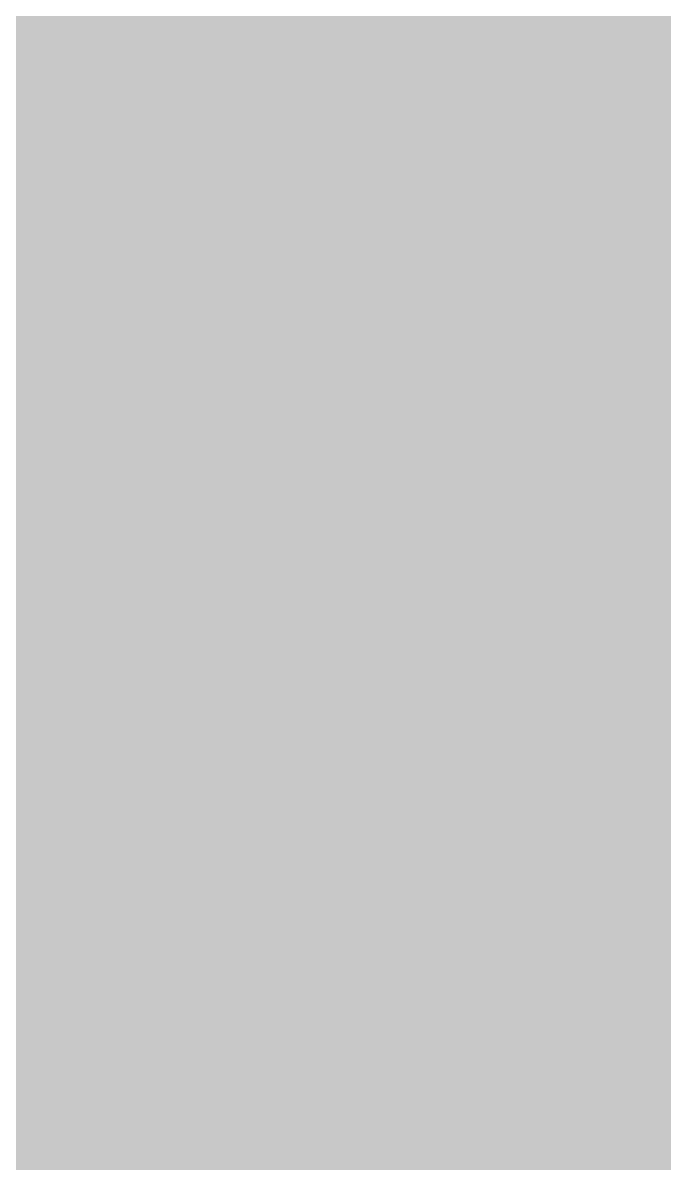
# Model space of a CAD drawing. Header units: millimetres. Extents: x -11 to 223, y -88 to 3.
# Drawn here: x 45.249 to 45.833, y -19.665 to -18.627 of the extents above; entities that cross this region are included whole.
import ezdxf

# ---------------------------------------------------------------- set-up
doc = ezdxf.new("R2010")
doc.units = ezdxf.units.MM
doc.header["$MEASUREMENT"] = 0
for name, color, linetype, true_color in [('Bottom-Layer', 7, 'Continuous', 0x0000ff), ('Component-Shape-Layer', 7, 'Continuous', 0x00cccc), ('Top-Layer', 7, 'Continuous', 0xff0000), ('Top-Silkscreen-Layer', 7, 'Continuous', 0xffcc00)]:
    doc.layers.add(name, color=color, linetype=linetype, true_color=true_color)

msp = doc.modelspace()

# ---------------------------------------------------------------- hatches: boundary and pattern name
at = {"layer": 'Bottom-Layer'}
msp.add_hatch(color=256, dxfattribs=at).paths.add_polyline_path([(-10.3353, 1.9787), (-0.3804, 1.9787), (-0.8458, 1.7267), (-1.1955, 1.3295), (-1.3865, 0.836), (-1.3952, 0.3069), (-1.2205, -0.1927), (-0.8841, -0.6012), (-0.4273, -0.8683), (0.0937, -0.9612), (1.7937, -0.9612), (2.3147, -0.8683), (2.7716, -0.6012), (3.108, -0.1927), (3.2826, 0.3069), (3.2739, 0.836), (3.083, 1.3295), (2.7333, 1.7267), (2.2679, 1.9787), (222.6289, 1.9787), (222.6289, -87.4752), (-10.3353, -87.4752)])
at = {"layer": 'Top-Layer'}
msp.add_hatch(color=256, dxfattribs=at).paths.add_polyline_path([(-10.3353, 1.9787), (-0.3804, 1.9787), (-0.8458, 1.7267), (-1.1955, 1.3295), (-1.3865, 0.836), (-1.3952, 0.3069), (-1.2205, -0.1927), (-0.8841, -0.6012), (-0.4273, -0.8683), (0.0937, -0.9612), (1.7937, -0.9612), (2.3147, -0.8683), (2.7716, -0.6012), (3.108, -0.1927), (3.2826, 0.3069), (3.2739, 0.836), (3.083, 1.3295), (2.7333, 1.7267), (2.2679, 1.9787), (222.6289, 1.9787), (222.6289, -87.4752), (-10.3353, -87.4752)])

# ---------------------------------------------------------------- linework, layer by layer
at = {"layer": 'Bottom-Layer', "const_width": 0.0508}
msp.add_lwpolyline([(25.1109, -22.6739), (35.7156, -12.0691), (53.4294, -12.0691), (43.5001, -21.9984), (43.0181, -21.8937), (42.5328, -21.9823), (42.1189, -22.2507), (41.84, -22.6575), (41.739, -23.1404), (41.8314, -23.6249), (42.1029, -24.0367), (42.5119, -24.3125), (42.5119, -41.0408), (42.1056, -41.3139), (41.8342, -41.7214), (41.7389, -42.2017), (41.8342, -42.6819), (42.1056, -43.0894), (42.5119, -43.3625), (42.5119, -60.1036)], dxfattribs=at)
at = {"layer": 'Component-Shape-Layer', "const_width": 0.0508}
msp.add_lwpolyline([(43.7351, -20.535), (46.4351, -20.535), (46.4351, -18.835), (43.7351, -18.835)], close=True, dxfattribs=at)
msp.add_lwpolyline([(43.7351, -20.535), (46.4351, -20.535), (46.4351, -18.835), (43.7351, -18.835)], close=True, dxfattribs=at)
at = {"layer": 'Top-Silkscreen-Layer', "const_width": 0.1524}
msp.add_lwpolyline([(43.6589, -18.7589), (46.5113, -18.7589)], dxfattribs=at)
msp.add_lwpolyline([(43.6589, -18.7589), (46.5113, -18.7589)], dxfattribs=at)

doc.saveas('drawing.dxf')
